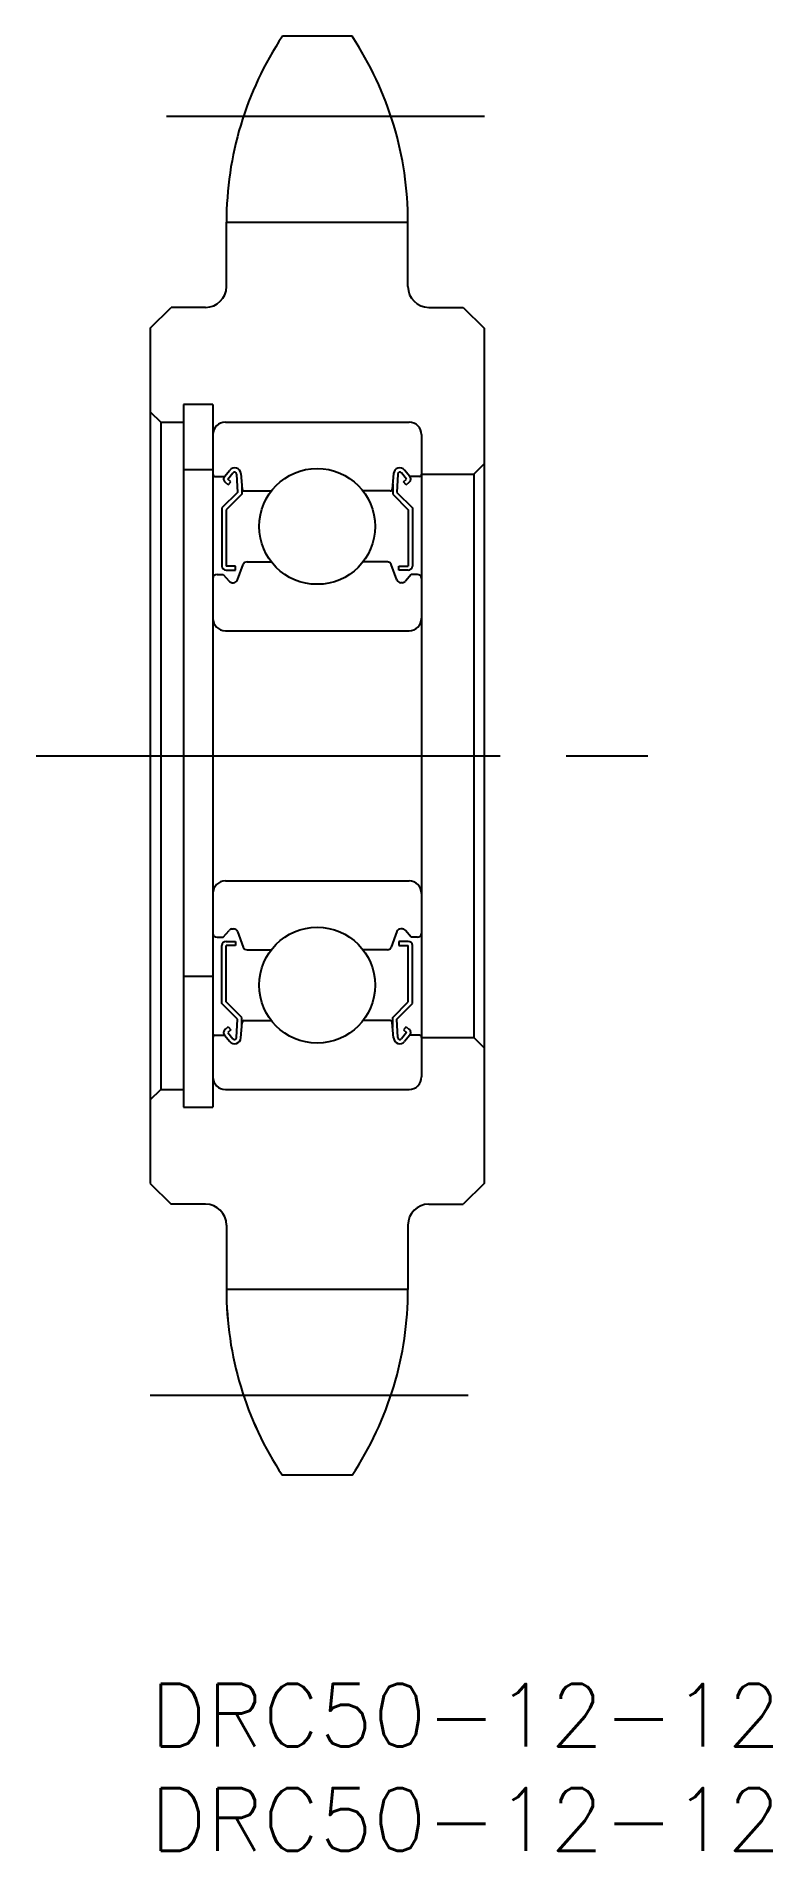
# Model space of a CAD drawing. Extents: x -5.5 to 29.8, y -8 to 79.
import ezdxf

# ---------------------------------------------------------------- set-up
doc = ezdxf.new("R2010")
doc.units = 0
doc.header["$LTSCALE"] = 0.5
doc.linetypes.add('CENTER', pattern=[50.8, 31.75, -6.35, 6.35, -6.35])
doc.layers.get('0').update_dxf_attribs({"linetype": 'CONTINUOUS'})
doc.layers.add('CENTER', color=1, linetype='CENTER')
doc.styles.get("Standard").update_dxf_attribs({"font": 'txt.shx', "height": 3, "bigfont": 'bigfont.shx'})

# ---------------------------------------------------------------- blocks, each defined once
blk = doc.blocks.new('*U3')
at = {"color": 7, "linetype": 'CONTINUOUS'}
blk.add_text('DRC50-12-12', height=3, dxfattribs=at).set_placement((0, -3))
blk = doc.blocks.new('*U4')
at = {"color": 7, "linetype": 'CONTINUOUS'}
blk.add_text('DRC50-12-12', height=3, dxfattribs=at).set_placement((0, -8))

msp = doc.modelspace()

# ---------------------------------------------------------------- linework, layer by layer
at = {"color": 7, "linetype": 'CONTINUOUS'}
for p, q in [((9.67, 79), (6.33, 79)), ((3.65, 70.09), (12.35, 70.09)), ((3.65, 67), (3.65, 70.09)), ((12.35, 67), (12.35, 70.09)), ((0, 65), (1, 66)), ((2.65, 66), (1, 66)), ((13.35, 66), (15, 66)), ((15, 66), (16, 65)), ((0, 65), (0, 24)), ((16, 65), (16, 24)), ((0, 61), (0.5, 60.5)), ((1.6, 61.35), (1.6, 27.65)), ((3, 61.35), (1.6, 61.35)), ((3, 61.35), (3, 27.65)), ((0.5, 60.5), (0.5, 28.5)), ((0.5, 60.5), (1.6, 60.5)), ((3.6, 60.5), (12.4, 60.5)), ((13, 59.9), (13, 29.1)), ((15.5, 58), (16, 58.5)), ((1.6, 58.227), (3, 58.227)), ((3.1, 57.9), (3.56, 57.9)), ((3.56, 57.9), (3.81, 58.197)), ((3.738, 57.49), (3.585, 57.618)), ((3.713, 57.771), (3.963, 58.069)), ((3.866, 57.643), (3.713, 57.771)), ((3.738, 57.49), (3.866, 57.643)), ((4.14, 58.01), (4.183, 57.133)), ((4.338, 58.031), (4.403, 57.291)), ((4.383, 57.52), (4.383, 57.05)), ((11.662, 58.031), (11.597, 57.291)), ((11.617, 57.52), (11.617, 57.05)), ((11.86, 58.01), (11.817, 57.133)), ((12.287, 57.771), (12.037, 58.069)), ((12.134, 57.643), (12.287, 57.771)), ((12.262, 57.49), (12.134, 57.643)), ((12.44, 57.9), (12.19, 58.197)), ((12.262, 57.49), (12.415, 57.618)), ((12.9, 57.9), (12.44, 57.9)), ((13, 58), (15.5, 58)), ((15.5, 58), (15.5, 31)), ((4.183, 57.133), (3.433, 56.383)), ((4.383, 57.05), (3.633, 56.3)), ((4.503, 57.2), (5.803, 57.2)), ((11.497, 57.2), (10.197, 57.2)), ((11.617, 57.05), (12.367, 56.3)), ((11.817, 57.133), (12.567, 56.383)), ((3.433, 56.383), (3.433, 53.6)), ((3.633, 56.3), (3.633, 53.6)), ((12.367, 56.3), (12.367, 53.6)), ((12.567, 56.383), (12.567, 53.6)), ((3.2, 53.2), (3.5, 53.2)), ((3.5, 53.2), (3.776, 52.871)), ((4.083, 53.6), (3.633, 53.6)), ((3.633, 53.4), (4.083, 53.4)), ((4.083, 53.4), (4.083, 53.6)), ((4.182, 52.932), (4.45, 53.668)), ((4.638, 53.8), (5.803, 53.8)), ((11.362, 53.8), (10.197, 53.8)), ((11.818, 52.932), (11.55, 53.668)), ((11.917, 53.6), (12.367, 53.6)), ((11.917, 53.4), (11.917, 53.6)), ((12.367, 53.4), (11.917, 53.4)), ((12.5, 53.2), (12.224, 52.871)), ((12.8, 53.2), (12.5, 53.2)), ((3.929, 52.8), (3.994, 52.8)), ((12.071, 52.8), (12.006, 52.8)), ((3.6, 50.5), (12.4, 50.5)), ((5.5, 50.5), (5.5, 50.5)), ((3.6, 38.5), (12.4, 38.5)), ((3.2, 35.8), (3.5, 35.8)), ((3.5, 35.8), (3.776, 36.129)), ((3.929, 36.2), (3.994, 36.2)), ((4.182, 36.068), (4.45, 35.332)), ((11.818, 36.068), (11.55, 35.332)), ((12.071, 36.2), (12.006, 36.2)), ((12.5, 35.8), (12.224, 36.129)), ((12.8, 35.8), (12.5, 35.8)), ((3.433, 32.617), (3.433, 35.4)), ((3.633, 35.6), (4.083, 35.6)), ((3.633, 32.7), (3.633, 35.4)), ((4.083, 35.4), (3.633, 35.4)), ((4.083, 35.6), (4.083, 35.4)), ((4.638, 35.2), (5.803, 35.2)), ((11.362, 35.2), (10.197, 35.2)), ((12.367, 35.6), (11.917, 35.6)), ((11.917, 35.6), (11.917, 35.4)), ((11.917, 35.4), (12.367, 35.4)), ((12.367, 32.7), (12.367, 35.4)), ((12.567, 32.617), (12.567, 35.4)), ((1.6, 33.933), (3, 33.933)), ((4.183, 31.867), (3.433, 32.617)), ((4.383, 31.95), (3.633, 32.7)), ((11.617, 31.95), (12.367, 32.7)), ((11.817, 31.867), (12.567, 32.617)), ((3.738, 31.51), (3.585, 31.382)), ((3.866, 31.357), (3.713, 31.229)), ((3.738, 31.51), (3.866, 31.357)), ((4.14, 30.99), (4.183, 31.867)), ((4.338, 30.969), (4.403, 31.709)), ((4.383, 31.48), (4.383, 31.95)), ((4.503, 31.8), (5.803, 31.8)), ((11.497, 31.8), (10.197, 31.8)), ((11.662, 30.969), (11.597, 31.709)), ((11.617, 31.48), (11.617, 31.95)), ((11.86, 30.99), (11.817, 31.867)), ((12.262, 31.51), (12.134, 31.357)), ((12.134, 31.357), (12.287, 31.229)), ((12.262, 31.51), (12.415, 31.382)), ((3.1, 31.1), (3.56, 31.1)), ((3.56, 31.1), (3.81, 30.803)), ((3.713, 31.229), (3.963, 30.931)), ((12.287, 31.229), (12.037, 30.931)), ((12.44, 31.1), (12.19, 30.803)), ((12.9, 31.1), (12.44, 31.1)), ((13, 31), (15.5, 31)), ((15.5, 31), (16, 30.5)), ((0, 28), (0.5, 28.5)), ((0.5, 28.5), (1.6, 28.5)), ((3.6, 28.5), (12.4, 28.5)), ((6, 28.5), (6, 28.5)), ((8, 28.5), (8, 28.5)), ((1.6, 27.65), (3, 27.65)), ((0, 24), (1, 23)), ((16, 24), (15, 23)), ((2.65, 23), (1, 23)), ((13.35, 23), (15, 23)), ((3.65, 22), (3.65, 18.91)), ((12.35, 22), (12.35, 18.91)), ((3.65, 18.918), (12.35, 18.918)), ((9.669, 10), (6.329, 10)), ((9.67, 10), (6.33, 10))]:
    msp.add_line(p, q, dxfattribs=at)
for centre in [(8, 55.5), (8, 55.5), (8, 33.5), (8, 33.5)]:
    msp.add_circle(centre, 2.778, dxfattribs=at)
for centre, radius, start, end in [((19.8, 70.09), 16.15, 146.51609, 180), ((-3.8, 70.09), 16.15, 0, 33.48391), ((2.65, 67), 1, 270, 0), ((13.35, 67), 1, 180, 270), ((3.6, 59.9), 0.6, 90, 180), ((12.4, 59.9), 0.6, 0, 90), ((4.039, 58.005), 0.3, 4.99683, 140.00119), ((11.961, 58.005), 0.3, 39.99881, 175.00317), ((3.1, 58), 0.1, 180, 270), ((3.713, 57.771), 0.2, 140.00119, 230.08703), ((4.04, 58.005), 0.1, 2.81979, 140.00022), ((11.96, 58.005), 0.1, 39.99978, 177.18021), ((12.287, 57.771), 0.2, 309.91297, 39.99881), ((12.9, 58), 0.1, 270, 0), ((4.503, 57.3), 0.1, 184.99683, 270), ((11.497, 57.3), 0.1, 270, 355.00317), ((3.2, 53), 0.2, 90, 180), ((3.633, 53.6), 0.2, 180, 270), ((4.638, 53.6), 0.2, 90, 159.99165), ((11.362, 53.6), 0.2, 20.00835, 90), ((12.367, 53.6), 0.2, 270, 0), ((12.8, 53), 0.2, 0, 90), ((3.929, 53), 0.2, 219.9952, 270), ((3.994, 53), 0.2, 270, 339.99165), ((12.006, 53), 0.2, 200.00835, 270), ((12.071, 53), 0.2, 270, 320.0048), ((3.6, 51.1), 0.6, 180, 270), ((12.4, 51.1), 0.6, 270, 0), ((3.6, 37.9), 0.6, 90, 180), ((12.4, 37.9), 0.6, 0, 90), ((3.2, 36), 0.2, 180, 270), ((3.929, 36), 0.2, 90, 140.0048), ((3.994, 36), 0.2, 20.00835, 90), ((12.006, 36), 0.2, 90, 159.99165), ((12.071, 36), 0.2, 39.9952, 90), ((12.8, 36), 0.2, 270, 0), ((3.633, 35.4), 0.2, 90, 180), ((4.638, 35.4), 0.2, 200.00835, 270), ((11.362, 35.4), 0.2, 270, 339.99165), ((12.367, 35.4), 0.2, 0, 90), ((3.713, 31.229), 0.2, 129.91297, 219.99881), ((4.503, 31.7), 0.1, 90, 175.00317), ((11.497, 31.7), 0.1, 4.99683, 90), ((12.287, 31.229), 0.2, 320.00119, 50.08703), ((3.1, 31), 0.1, 90, 180), ((4.039, 30.995), 0.3, 219.99881, 355.00317), ((4.04, 30.995), 0.1, 219.99978, 357.18021), ((11.961, 30.995), 0.3, 184.99683, 320.00119), ((11.96, 30.995), 0.1, 182.81979, 320.00022), ((12.9, 31), 0.1, 0, 90), ((3.6, 29.1), 0.6, 180, 270), ((12.4, 29.1), 0.6, 270, 0), ((2.65, 22), 1, 0, 90), ((13.35, 22), 1, 90, 180), ((19.799, 18.91), 16.15, 180, 213.48391), ((19.8, 18.91), 16.15, 180, 213.48391), ((-3.8, 18.91), 16.15, 326.51609, 0)]:
    msp.add_arc(centre, radius, start, end, dxfattribs=at)
at = {"layer": 'CENTER', "color": 1, "linetype": 'CENTER'}
for p, q in [((0.772, 75.17), (16.012, 75.17)), ((-5.461, 44.5), (23.844, 44.5)), ((2, 44.5), (14, 44.5)), ((15.228, 13.83), (-0.012, 13.83))]:
    msp.add_line(p, q, dxfattribs=at)

# ---------------------------------------------------------------- block references
at = {"color": 7, "linetype": 'CONTINUOUS'}
for name in ['*U3', '*U4']:
    msp.add_blockref(name, (0, 0), dxfattribs=at)

doc.saveas('drawing.dxf')
